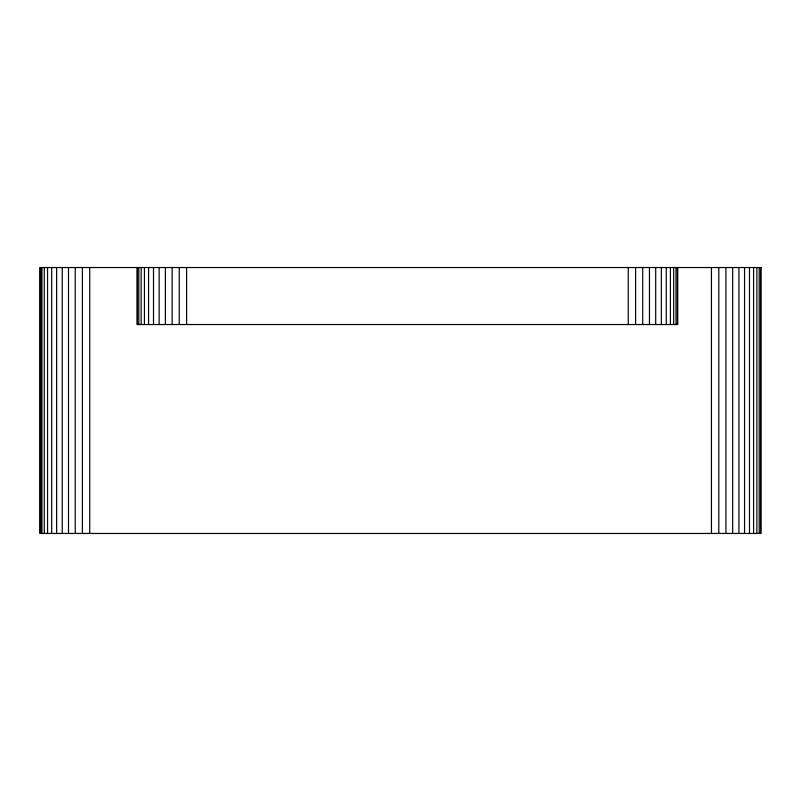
<?xml version="1.0" encoding="UTF-8"?>
<svg xmlns="http://www.w3.org/2000/svg" width="801" height="801" viewBox="0 0 801 801"><rect width="100%" height="100%" fill="white"/><g stroke="black" fill="none" stroke-linecap="round" stroke-linejoin="round"><path stroke-width="1.2" d="M760.58 267.534L760.58 533.466M759.208 267.534L759.208 533.466M756.875 267.534L756.875 533.466M753.611 267.534L753.611 533.466M749.476 267.534L749.476 533.466M744.55 267.534L744.55 533.466M738.912 267.534L738.912 533.466M732.665 267.534L732.665 533.466M725.926 267.534L725.926 533.466M718.807 267.534L718.807 533.466M711.448 267.534L711.448 533.466M677.746 267.534L677.746 324.525L137.091 324.525L137.091 267.534M677.376 267.534L677.376 324.525M676.004 267.534L676.004 324.525M673.671 267.534L673.671 324.525M670.407 267.534L670.407 324.525M666.272 267.534L666.272 324.525M661.346 267.534L661.346 324.525M655.699 267.534L655.699 324.525M649.461 267.534L649.461 324.525M642.722 267.534L642.722 324.525M635.604 267.534L635.604 324.525M628.244 267.534L628.244 324.525M186.603 267.534L186.603 324.525M179.234 267.534L179.234 324.525M172.125 267.534L172.125 324.525M165.376 267.534L165.376 324.525M159.139 267.534L159.139 324.525M153.502 267.534L153.502 324.525M148.565 267.534L148.565 324.525M144.43 267.534L144.43 324.525M141.166 267.534L141.166 324.525M138.833 267.534L138.833 324.525M137.472 267.534L137.472 324.525M89.722 267.534L89.722 533.466M82.363 267.534L82.363 533.466M75.244 267.534L75.244 533.466M68.506 267.534L68.506 533.466M62.258 267.534L62.258 533.466M56.621 267.534L56.621 533.466M51.695 267.534L51.695 533.466M47.559 267.534L47.559 533.466M44.295 267.534L44.295 533.466M41.962 267.534L41.962 533.466M41.001 267.534L41.001 533.466M40.591 267.534L40.591 533.466M40.22 267.534L40.22 533.466M760.95 267.534L40.05 267.534L40.05 533.466L760.95 533.466L760.95 267.534"/></g></svg>
